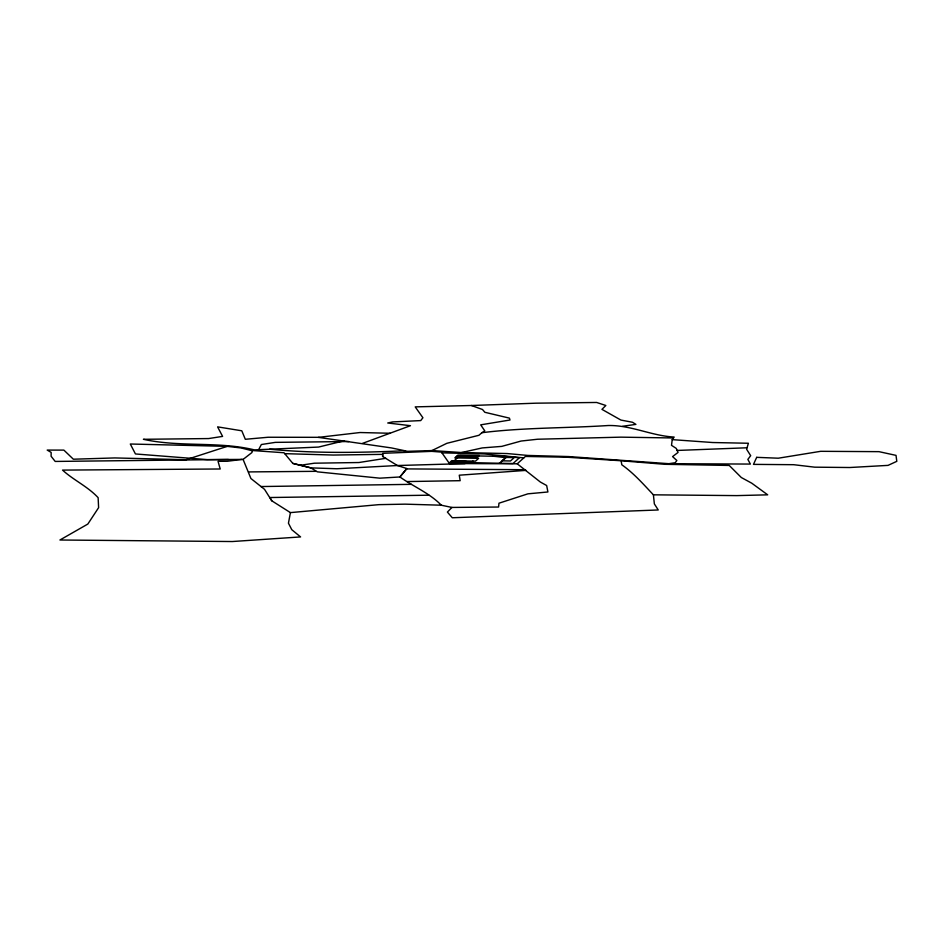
<?xml version="1.0" encoding="UTF-8"?>
<svg xmlns="http://www.w3.org/2000/svg" width="944" height="944" viewBox="0 0 944 944"><rect width="100%" height="100%" fill="white"/><g stroke="black" fill="none" stroke-linecap="round" stroke-linejoin="round"><path stroke-width="1.42" d="M284.734 453.651L292.805 463.386L310.895 467.882L317.326 471.835L379.807 478.171L399.926 476.968L406.864 468.554L397.389 465.522L382.627 456.471L382.698 454.359L333.244 455.055L284.734 453.651L283.991 452.754L250.892 450.43L241.003 447.952L227.221 446.37L130.296 444.01L135.44 453.958L207.184 459.598L243.092 459.409L251.965 452.518L252.225 450.571M382.627 456.471L382.733 453.321L431.738 451.35L441.414 452.105L449.804 464.047M431.939 450.571L446.854 443.314L478.927 435.29L481.912 432.706C523.849 427.479 566.129 428.246 608.231 425.52C630.958 425.036 651.549 435.857 674.158 437.048L672.222 439.633L671.514 445.332L676.27 448.424L678.04 452.436L672.576 456.601L676.848 460.507L675.243 462.713L668.954 463.693L568.607 456.566L527.802 455.433L507.188 453.557L461.557 452.53L431.939 450.571L407.513 451.315L391.465 447.928L318.104 437.32L268.143 437.249L245.322 439.29L241.794 430.794L217.592 426.865L222.595 436.399L208.624 438.559L143.394 439.302C179.938 447.456 218.111 441.096 254.408 449.875L318.565 447.067L343.864 440.86M672.222 439.633L712.673 442.524L748.38 443.255L746.621 449.297L750.681 455.681L747.86 459.398L750.374 464.07L668.954 463.693M243.092 459.409L250.915 478.514L264.521 489.322L271.766 500.792L290.422 512.616L288.439 523.2L291.779 529.69L300.57 536.924L232.283 541.537L59.932 540.003L87.827 524.062L98.613 507.66L98.129 497.677C87.745 486.467 73.549 480.189 62.54 470.1L220.212 468.991L218.04 461.321L227.327 461.262L242.077 459.409M258.632 449.698L261.346 444.53L275.318 442.37L348.737 441.532M406.864 468.554L399.926 476.968C413.484 486.691 429.579 493.075 441.308 505.205L451.928 507.435L498.574 507.034L498.975 503.199L527.932 493.83L547.909 491.977L546.659 485.523L540.357 482.042L517.229 463.799L449.462 463.551M451.928 507.435L447.397 512.073L452.294 517.76L658.251 509.972L654.357 503.907L653.401 494.821C643.43 484.272 633.731 473.156 621.801 464.79L621.128 460.766L566.966 457.215L525.419 456.448L517.229 463.799M465.274 462.572L466.454 461.51L453.663 461.262M472.767 455.846L471.469 457.014L458.678 456.766M472.979 461.109L471.41 462.513L450.146 462.1L451.704 460.696L475.505 461.156L478.643 458.347L454.843 457.887L457.97 455.067L479.245 455.48L476.106 458.3M499.293 463.233L500.886 462.182M499.706 463.244L506.078 457.521L493.358 456.247M481.912 432.706L484.779 430.853L480.685 424.847L509.984 420.009L509.418 418.121L484.862 412.292L482.49 409.495L471.398 405.507L415.207 406.876L422.912 417.755L420.729 420.587L392.562 421.921L387.736 422.995L410.451 425.697L362.425 443.409M227.221 446.37L186.003 459.728L114.79 457.934L73.361 459.209L63.873 450.111L47.2 450.076L51.153 452.4L51.106 456.259L55.189 461.439L228.413 459.492M461.557 452.53L482.219 447.928L501.76 446.382L521.112 441.037L537.584 439.231L620.833 437.155L673.45 437.969M385.789 458.312L358.897 462.525L314.411 463.197L300.452 465.274M622.71 426.263L635.902 424.375L632.504 422.263L620.916 420.068L601.942 409.354L605.847 405.495L596.655 402.463L536.05 403.182L471.398 405.507M318.411 437.367L360.03 432.529L390.049 433.261M290.422 512.616L378.863 504.651L405.177 504.155L441.308 505.205M404.764 450.736C359.782 452.813 314.47 453.498 269.595 449.214M746.822 447.786L677.06 450.453M465.026 463.61L397.389 465.522L336.914 468.755L310.895 467.882L292.805 463.386M406.994 481.57L460.176 480.685L459.256 475.198L525.961 470.383L525.065 469.711L406.569 468.908M260.851 486.549L411.372 484.343M428.93 495.199L269.937 497.523L271.766 500.792M248.567 471.917L315.921 471.327M653.401 494.821L736.78 495.612L767.684 494.833L751.778 483.21L741.323 477.522L729.24 465.451L664.777 464.306L621.128 460.766M456.412 456.471L477.676 456.896M441.934 452.837L484.449 453.934L523.802 457.899M756.687 457.344L753.489 464.377L793.668 464.696L814.731 467.174L849.765 467.516L888.033 465.38L896.8 461.345L896.021 455.374L878.982 451.657L820.678 451.315L778.293 458.206L756.687 457.344M459.988 455.586L452.495 462.324L513.029 463.504L519.365 457.805L506.291 456.495L459.988 455.586M505.724 457.439L501.972 460.814L510.48 460.979L514.232 457.604L505.724 457.439"/></g></svg>
